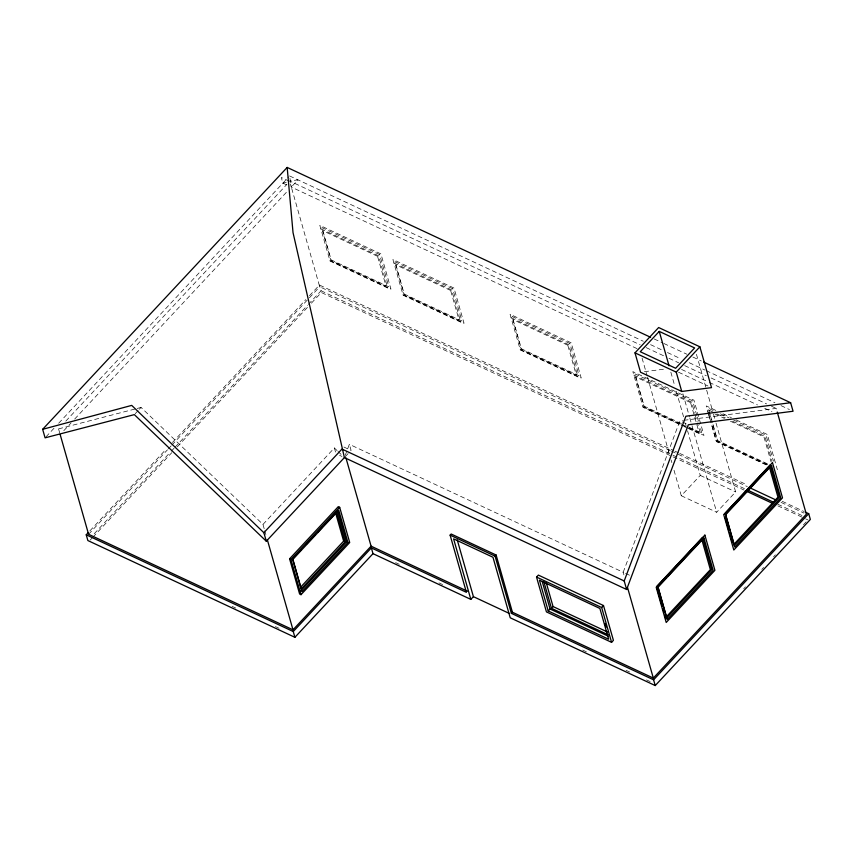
<?xml version="1.0" encoding="UTF-8"?>
<svg xmlns="http://www.w3.org/2000/svg" width="853" height="853" viewBox="0 0 853 853"><rect width="100%" height="100%" fill="white"/><g stroke="black" fill="none" stroke-linecap="round" stroke-linejoin="round"><path stroke-width="0.64" stroke-dasharray="4.26 3.2" d="M345.294 455.161L349.357 444.317L623.191 572.288L623.916 574.837M623.191 572.288L679.905 420.828L682.539 420.486M45.987 436.864L55.061 427.14M58.686 423.248L288.762 176.848M59.859 433.441L58.558 428.888L60.371 426.948M65.809 421.126L286.949 184.291M63.804 430.701L71.055 422.939M74.68 419.047L287.685 190.933M670.234 450.587L319.704 286.757L291.31 187.052L298.006 179.876L289.572 180.964L640.102 344.783M135.19 413.716L138.538 410.133M139.37 409.237L141.044 407.435L262.969 524.424L264.419 529.5M89.853 530.907L166.079 449.275M172.434 442.472L305.832 299.606M309.458 295.714L319.449 285.03L673.742 450.608M88.584 534.287L167.444 449.84M168.35 448.87L171.069 445.959M171.975 444.989L319.704 286.757M94.214 533.743L170.44 452.111M171.346 451.141L174.076 448.22M174.982 447.249L307.475 305.353M308.381 304.382L321.08 290.777L319.449 285.03M90.226 540.045L92.039 538.104M92.945 537.134L171.794 452.676M177.232 446.855L307.752 307.069M311.377 303.188L321.346 292.515L671.876 456.334M262.969 524.424L334.365 447.964L337.095 450.587M345.23 456.686L349.421 452.197M716.04 423.12L735.649 491.946L716.669 512.269L681.28 495.732L700.26 475.409L687.561 430.797M743.699 588.794L745.511 586.864M761.814 569.399L763.627 567.469M773.586 556.796L775.398 554.855M803.462 524.798L806.181 521.887M637.02 348.621L291.31 187.052L289.668 181.38L281.266 177.456L282.887 183.15L286.277 182.265M58.558 428.888L135.894 408.779M137.184 408.448L141.044 407.435M644.388 371.695L665.095 369.029M683.861 420.316L776.219 408.406L777.254 412.052M282.887 183.15L286.491 184.824M654.208 338.961L662.653 342.917M663.858 343.482L686.804 354.198M692.839 357.023L701.294 360.968M289.604 175.953L643.333 341.264M650.583 344.655L662.653 350.295M667.483 352.556L680.769 358.761M689.213 362.706L704.919 370.042M706.124 370.607L774.95 402.776M780.985 405.601L789.43 409.547M646.126 347.597L664.188 356.042M669.008 358.303L678.647 362.802M684.671 365.617L706.348 375.746M711.167 377.996L766.58 403.895M771.4 406.145L776.219 408.406M681.59 369.456L708.086 381.835M709.291 382.4L757.475 404.919M764.704 408.299L771.933 411.679M678.53 372.217L707.979 385.982M715.827 410.421L706.241 405.943L708.395 413.492M723.013 413.78L731.394 417.703M736.192 419.943L767.337 434.497L777.36 469.715M713.183 410.474L708.374 408.224L717.565 440.479L768.02 464.064M720.39 413.833L728.803 417.767M733.601 420.017L766.047 435.179L773.468 461.228M320.856 228.817L378.529 255.772L387.72 288.026L330.047 261.071L319.832 225.352L380.928 253.906L390.962 289.124L329.866 260.57M393.947 262.969L451.621 289.924L460.812 322.189L403.138 295.234L392.924 259.515L454.009 288.069L464.043 323.276L402.947 294.733M511.118 317.732L568.78 344.687L577.971 376.941L520.298 349.986L510.083 314.267L571.179 342.821L581.213 378.039L520.117 349.485M633.875 375.107L691.548 402.062L694.726 413.225M712.074 411.647L707.265 409.408L716.456 441.662L766.922 465.248M716.883 413.897L725.295 417.831M732.503 421.201L764.938 436.363L772.008 461.174M714.889 413.95L724.464 418.428M730.445 421.222L763.947 436.885L771.069 461.868M682.304 421.947L687.102 424.197M681.419 423.589L644.175 406.177L634.984 373.923L692.657 400.878L696.89 415.763M688.627 426.958L701.838 433.132L699.727 425.69M767.7 464.629L717.448 441.14L711.754 421.147M642.885 406.86L680.012 424.218M681.216 424.773L703.97 435.414L693.937 400.196L632.851 371.641L643.066 407.361L682.72 425.892M766.58 464.672L716.275 441.161L711.253 423.557M683.914 426.457L687.518 428.142M688.723 428.707L700.74 434.316L697.562 423.152M674.947 451.173L678.561 452.858M679.766 453.423L747.249 484.962M782.201 501.297L803.889 511.437M671.439 451.141L747.335 486.615M781.06 502.374L803.942 513.069M321.08 290.777L671.769 454.67M672.974 455.235L745.277 489.025M777.808 504.23L803.121 516.065M673.081 456.899L744.147 490.112M777.883 505.872L804.379 518.261M805.584 518.816L807.994 519.946M700.26 475.409L735.649 491.946M625.59 573.408L630.399 575.658M343.887 447.036L351.095 450.405L349.357 444.317M339.59 455.331L341.989 456.451M395.621 562.628L399.236 564.313M438.986 582.898L442.6 584.582M582.706 650.061L586.32 651.756M626.059 670.33L629.674 672.015M646.531 679.894L650.146 681.579M232.112 606.355L235.716 608.04M275.391 626.582L279.006 628.266M338.012 451.461L342.575 455.833M334.365 447.964L335.986 453.647M696.443 354.304L713.14 412.927M713.503 414.206L715.678 421.851M709.259 412.404L711.402 419.9M708.747 414.75L710.901 422.299M697.253 417.01L699.364 424.453M695.078 414.462L697.2 421.915M682.901 393.755L689.437 416.69M689.8 417.97L691.612 424.336M691.986 425.615L716.669 512.269M670.853 372.175L674.851 386.196M676.301 391.292L683.562 416.786M685.375 423.152L686.1 425.7M642.074 358.1L647.16 375.938M647.523 377.218L669.658 454.948M671.119 460.055L671.844 462.603M674.019 470.248L681.28 495.732M264.782 530.769L265.869 534.586M289.977 178.416L291.31 187.052M379.638 254.589L321.965 227.634L331.156 259.888L388.829 286.843L379.638 254.589M452.719 288.74L395.046 261.786L404.237 294.05L461.91 321.005L452.719 288.74M569.889 343.503L512.216 316.548L521.407 348.802L579.08 375.757L569.889 343.503M377.538 256.295L322.498 230.566L331.039 260.549L386.078 286.277L377.538 256.295M450.629 290.446L395.589 264.729L404.13 294.711L459.17 320.429L450.629 290.446M567.789 345.209L512.749 319.48L521.29 349.463L576.329 375.192L567.789 345.209M690.557 402.584L635.517 376.855L644.058 406.838L699.097 432.567L690.557 402.584"/><path stroke-width="1.28" d="M626.624 589.476L624.204 580.968L685.876 416.221L790.635 402.723L793.055 411.242L688.307 424.762L626.624 589.476L344.399 457.581L293.027 232.624L287.173 167.433L650.583 337.276M344.399 457.581L266.296 541.218L134.347 414.622L45.081 437.834L42.65 429.315L287.173 167.433M294.893 637.308L293.261 631.551L371.354 547.914L372.996 553.661L294.893 637.308L87.87 540.546L86.228 534.799L88.04 532.858M266.296 541.218L263.865 532.698L341.968 449.062L624.204 580.968M289.583 558.811L338.289 506.65L339.675 507.3L349.709 542.519L301.002 594.68L299.616 594.029L289.583 558.811L290.969 559.461L301.002 594.68M290.969 559.461L339.675 507.3M300.8 550.217L292.739 558.843L301.28 588.826L345.166 541.836L336.626 511.853L324.982 524.318M306.174 544.459L315.13 534.874M317.817 531.995L322.295 527.197M300.651 587.152L343.631 541.122L335.805 513.634M300.555 591.086L346.542 541.847L337.703 510.83M347.928 542.497L301.941 591.737L292.76 559.483L338.737 510.243L347.928 542.497L346.542 541.847M60.179 434.582L88.584 534.287L292.995 629.823L371.098 546.176L345.966 457.976M371.354 547.914L466.41 592.334L450.117 535.13L451.162 534.01L496.126 555.026L512.418 612.23L653.323 678.082L806.352 514.199L777.254 412.052M634.995 352.854L658.644 327.531L699.886 346.808L711.519 387.635L681.75 391.463L640.507 372.196L634.995 352.854L676.237 372.132L681.75 391.463M659.241 331.401L640.262 351.724L675.64 368.261L694.63 347.939L659.241 331.401L669.04 365.809M805.093 512.003L808.708 513.687L810.35 519.445L655.232 685.567L653.59 679.82L511.373 613.35L495.081 556.145L496.126 555.026M676.237 372.132L699.886 346.808M536.526 577.065L538.371 575.093L603.497 605.534L613.414 640.368L611.58 642.341L546.442 611.9L536.526 577.065L601.653 607.507L611.58 642.341M511.373 613.35L512.418 612.23M548.212 610.972L539.448 580.2L599.883 608.445L608.658 639.217L548.212 610.972L550.057 608.999L542.337 581.917M608.2 634.792L551.443 608.264L553.043 606.547L546.261 582.716M601.653 607.507L603.497 605.534M702.552 537.401L656.575 586.64L662.227 606.494M724.176 514.167L770.152 464.928L779.343 497.182L734.262 545.462M666.012 578.025L657.951 586.651L666.492 616.634L710.368 569.644L701.827 539.661L679.446 563.63M667.803 576.106L677.655 565.55M726.436 513.218L748.827 489.249M750.619 487.33L760.471 476.774M763.158 473.895L769.427 467.188L777.968 497.171L734.081 544.161L725.54 514.178M666.662 617.935L711.743 569.655L702.904 538.638M653.59 679.82L808.708 513.687M372.996 553.661L470.813 599.382L473.404 596.652L457.24 539.896M42.65 429.315L131.714 405.388L263.865 532.698M703.704 362.099L790.635 402.723M749.744 487.735L776.241 500.125M747.686 490.155L774.193 502.545M746.556 491.232L773.063 503.622M450.117 535.13L495.081 556.145M553.043 606.547L607.443 631.977M550.057 608.999L608.125 636.135M371.098 546.176L467.455 591.214M473.404 596.652L509.198 613.382M655.232 685.567L510.222 617.796L492.97 557.254L453.593 538.851L470.813 599.382M343.631 541.122L345.166 541.836M86.228 534.799L293.261 631.551M725.231 517.888L728.771 530.299M729.475 532.773L730.531 536.494M731.245 538.979L732.3 542.7M662.941 608.967L663.997 612.689M664.7 615.173L665.766 618.894M627.552 587.589L653.323 678.082M604.99 623.5L606.056 627.264M543.937 581.927L551.443 608.264M267.309 539.661L292.995 629.823M704.877 535.108L656.181 587.269L666.204 622.487L714.91 570.326L704.877 535.108M772.477 462.635L723.77 514.796L733.804 550.014L782.51 497.853L772.477 462.635M771.538 465.567L725.562 514.817L734.742 547.072L780.73 497.832L771.538 465.567M703.938 538.04L657.962 587.29L667.153 619.545L713.129 570.305L703.938 538.04"/></g></svg>
